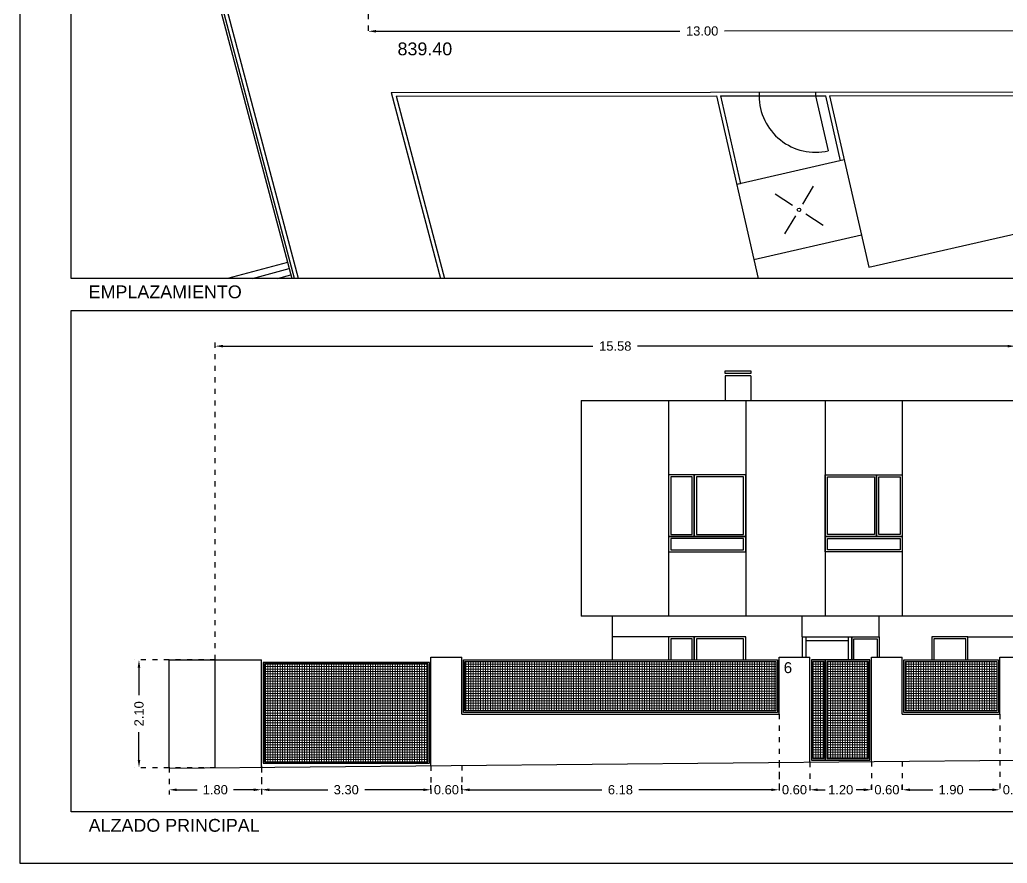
# Model space of a CAD drawing. Header units: millimetres. Extents: x 441061 to 442903, y 4515148 to 4515613.
# Drawn here: x 442479.6 to 442498.82, y 4515512.45 to 4515528.86 of the extents above; entities that cross this region are included whole.
import ezdxf
from ezdxf.enums import TextEntityAlignment as Align

# ---------------------------------------------------------------- set-up
doc = ezdxf.new("R2010")
doc.units = ezdxf.units.MM
doc.linetypes.add('CONTINUA', pattern=[0])
doc.linetypes.add('PUNTOS2', pattern=[0.125, 0, -0.125])
for name, color, linetype in [('01_alzado', 5, 'CONTINUA'), ('01_cotas', 254, 'Continuous'), ('01_ejes', 10, 'Continuous'), ('01_implantación', 5, 'Continuous'), ('01_piscinas', 254, 'Continuous'), ('01_retranqueo', 250, 'Continuous'), ('01_seccion', 7, 'CONTINUA'), ('01_textos', 7, 'Continuous'), ('01_urb interior', 4, 'Continuous'), ('01_verjas', 254, 'Continuous')]:
    doc.layers.add(name, color=color, linetype=linetype)
doc.layers.add('01_cartela', color=6, linetype='Continuous', plot=False)
doc.layers.add('01_muebles_B', color=254, linetype='Continuous', lineweight=5)
doc.styles.add('Estilo1', font='swissel.ttf')
doc.styles.add('NIEVES2', font='sanss___.ttf')
doc.styles.add('ROMANS', font='romans')
doc.dimstyles.new('DECIMAL-50', dxfattribs={"dimtxt": 0.08, "dimasz": 0.15, "dimexe": 0.09, "dimexo": 0, "dimgap": 0.09, "dimtad": 0, "dimzin": 0, "dimdsep": 46, "dimtxsty": 'ROMANS', "dimcen": 0.09, "dimclrt": 6, "dimadec": 0, "dimazin": 0, "dimtfac": 1.38, "dimtix": 1, "dimtofl": 0, "dimtmove": 2, "dimatfit": 3, "dimldrblk": 'OBLIQUE', "dimfxl": 1, "dimtolj": 1, "dimtzin": 0, "dimarcsym": 0})
pattern_1 = [(90, (174.572723, 0), (-0.047625, 1e-17), []), (180, (174.572723, 0), (-1e-17, -0.047625), [])]

# ---------------------------------------------------------------- blocks, each defined once
blk = doc.blocks.new('*D189')
at = {"layer": '01_cotas', "color": 0, "linetype": 'PUNTOS2', "lineweight": -2, "transparency": 16777216}
for p, q in [((442486.381, 4515529.197), (442486.382, 4515528.547)), ((442499.385, 4515529.206), (442499.385, 4515528.556))]:
    blk.add_line(p, q, dxfattribs=at)
at = {"layer": '01_cotas', "color": 0, "lineweight": -2, "transparency": 16777216}
for p, q in [((442486.531, 4515528.637), (442492.449, 4515528.642)), ((442499.235, 4515528.646), (442493.318, 4515528.642))]:
    blk.add_line(p, q, dxfattribs=at)
at = {"layer": '01_cotas', "color": 0, "transparency": 16777216}
for points in [[(442486.531, 4515528.662), (442486.532, 4515528.612), (442486.381, 4515528.637)], [(442499.235, 4515528.671), (442499.235, 4515528.621), (442499.385, 4515528.646)]]:
    blk.add_solid(points, dxfattribs=at)
at = {"layer": '01_cotas', "color": 7, "transparency": 16777216, "insert": (442492.883, 4515528.642), "char_height": 0.18, "attachment_point": 5, "rotation": 0.0398, "style": 'Estilo1'}
blk.add_mtext('\\A1;13.00', dxfattribs=at)
blk = doc.blocks.new('*D421')
at = {"layer": '01_cotas', "color": 0, "linetype": 'PUNTOS2', "lineweight": -2, "transparency": 16777216}
for p, q in [((442483.403, 4515516.405), (442483.403, 4515522.6)), ((442498.98, 4515516.455), (442498.98, 4515522.6))]:
    blk.add_line(p, q, dxfattribs=at)
at = {"layer": '01_cotas', "color": 0, "lineweight": -2, "transparency": 16777216}
for p, q in [((442483.553, 4515522.51), (442490.757, 4515522.51)), ((442498.83, 4515522.51), (442491.626, 4515522.51))]:
    blk.add_line(p, q, dxfattribs=at)
at = {"layer": '01_cotas', "color": 0, "transparency": 16777216}
for points in [[(442483.553, 4515522.535), (442483.553, 4515522.485), (442483.403, 4515522.51)], [(442498.83, 4515522.535), (442498.83, 4515522.485), (442498.98, 4515522.51)]]:
    blk.add_solid(points, dxfattribs=at)
at = {"layer": '01_cotas', "color": 7, "transparency": 16777216, "insert": (442491.191, 4515522.51), "char_height": 0.18, "attachment_point": 5, "style": 'Estilo1'}
blk.add_mtext('\\A1;15.58', dxfattribs=at)
blk = doc.blocks.new('*D423')
at = {"layer": '01_cotas', "color": 0, "linetype": 'PUNTOS2', "lineweight": -2, "transparency": 16777216}
for p, q in [((442482.503, 4515514.314), (442482.503, 4515513.787)), ((442484.303, 4515514.314), (442484.303, 4515513.787))]:
    blk.add_line(p, q, dxfattribs=at)
at = {"layer": '01_cotas', "color": 0, "lineweight": -2, "transparency": 16777216}
for p, q in [((442482.653, 4515513.877), (442483.05, 4515513.877)), ((442484.153, 4515513.877), (442483.757, 4515513.877))]:
    blk.add_line(p, q, dxfattribs=at)
at = {"layer": '01_cotas', "color": 0, "transparency": 16777216}
for points in [[(442482.653, 4515513.902), (442482.653, 4515513.852), (442482.503, 4515513.877)], [(442484.153, 4515513.902), (442484.153, 4515513.852), (442484.303, 4515513.877)]]:
    blk.add_solid(points, dxfattribs=at)
at = {"layer": '01_cotas', "color": 7, "transparency": 16777216, "insert": (442483.403, 4515513.877), "char_height": 0.18, "attachment_point": 5, "style": 'Estilo1'}
blk.add_mtext('\\A1;1.80', dxfattribs=at)
blk = doc.blocks.new('*D424')
at = {"layer": '01_cotas', "color": 0, "linetype": 'PUNTOS2', "lineweight": -2, "transparency": 16777216}
for p, q in [((442484.303, 4515514.345), (442484.303, 4515513.787)), ((442487.603, 4515514.345), (442487.603, 4515513.787))]:
    blk.add_line(p, q, dxfattribs=at)
at = {"layer": '01_cotas', "color": 0, "lineweight": -2, "transparency": 16777216}
for p, q in [((442484.453, 4515513.877), (442485.593, 4515513.877)), ((442487.453, 4515513.877), (442486.313, 4515513.877))]:
    blk.add_line(p, q, dxfattribs=at)
at = {"layer": '01_cotas', "color": 0, "transparency": 16777216}
for points in [[(442484.453, 4515513.902), (442484.453, 4515513.852), (442484.303, 4515513.877)], [(442487.453, 4515513.902), (442487.453, 4515513.852), (442487.603, 4515513.877)]]:
    blk.add_solid(points, dxfattribs=at)
at = {"layer": '01_cotas', "color": 7, "transparency": 16777216, "insert": (442485.953, 4515513.877), "char_height": 0.18, "attachment_point": 5, "style": 'Estilo1'}
blk.add_mtext('\\A1;3.30', dxfattribs=at)
blk = doc.blocks.new('*D425')
at = {"layer": '01_cotas', "color": 0, "linetype": 'PUNTOS2', "lineweight": -2, "transparency": 16777216}
for p, q in [((442494.38, 4515515.351), (442494.38, 4515513.787)), ((442488.203, 4515514.351), (442488.203, 4515513.787))]:
    blk.add_line(p, q, dxfattribs=at)
at = {"layer": '01_cotas', "color": 0, "lineweight": -2, "transparency": 16777216}
for p, q in [((442488.353, 4515513.877), (442490.931, 4515513.877)), ((442494.23, 4515513.877), (442491.652, 4515513.877))]:
    blk.add_line(p, q, dxfattribs=at)
at = {"layer": '01_cotas', "color": 0, "transparency": 16777216}
for points in [[(442488.353, 4515513.902), (442488.353, 4515513.852), (442488.203, 4515513.877)], [(442494.23, 4515513.902), (442494.23, 4515513.852), (442494.38, 4515513.877)]]:
    blk.add_solid(points, dxfattribs=at)
at = {"layer": '01_cotas', "color": 7, "transparency": 16777216, "insert": (442491.291, 4515513.877), "char_height": 0.18, "attachment_point": 5, "style": 'Estilo1'}
blk.add_mtext('\\A1;6.18', dxfattribs=at)
blk = doc.blocks.new('*D426')
at = {"layer": '01_cotas', "color": 0, "linetype": 'PUNTOS2', "lineweight": -2, "transparency": 16777216}
for p, q in [((442494.38, 4515514.411), (442494.38, 4515513.787)), ((442494.98, 4515514.416), (442494.98, 4515513.787))]:
    blk.add_line(p, q, dxfattribs=at)
at = {"layer": '01_cotas', "color": 0, "lineweight": -2, "transparency": 16777216}
for p, q in [((442494.23, 4515513.877), (442494.08, 4515513.877)), ((442495.13, 4515513.877), (442495.28, 4515513.877))]:
    blk.add_line(p, q, dxfattribs=at)
at = {"layer": '01_cotas', "color": 0, "transparency": 16777216}
for points in [[(442494.23, 4515513.902), (442494.23, 4515513.852), (442494.38, 4515513.877)], [(442495.13, 4515513.902), (442495.13, 4515513.852), (442494.98, 4515513.877)]]:
    blk.add_solid(points, dxfattribs=at)
at = {"layer": '01_cotas', "color": 7, "transparency": 16777216, "insert": (442494.68, 4515513.877), "char_height": 0.18, "attachment_point": 5, "style": 'Estilo1'}
blk.add_mtext('\\A1;0.60', dxfattribs=at)
blk = doc.blocks.new('*D427')
at = {"layer": '01_cotas', "color": 0, "linetype": 'PUNTOS2', "lineweight": -2, "transparency": 16777216}
for p, q in [((442494.98, 4515514.416), (442494.98, 4515513.787)), ((442496.18, 4515514.428), (442496.18, 4515513.787))]:
    blk.add_line(p, q, dxfattribs=at)
at = {"layer": '01_cotas', "color": 0, "lineweight": -2, "transparency": 16777216}
for p, q in [((442495.13, 4515513.877), (442495.226, 4515513.877)), ((442496.03, 4515513.877), (442495.933, 4515513.877))]:
    blk.add_line(p, q, dxfattribs=at)
at = {"layer": '01_cotas', "color": 0, "transparency": 16777216}
for points in [[(442495.13, 4515513.902), (442495.13, 4515513.852), (442494.98, 4515513.877)], [(442496.03, 4515513.902), (442496.03, 4515513.852), (442496.18, 4515513.877)]]:
    blk.add_solid(points, dxfattribs=at)
at = {"layer": '01_cotas', "color": 7, "transparency": 16777216, "insert": (442495.58, 4515513.877), "char_height": 0.18, "attachment_point": 5, "style": 'Estilo1'}
blk.add_mtext('\\A1;1.20', dxfattribs=at)
blk = doc.blocks.new('*D428')
at = {"layer": '01_cotas', "color": 0, "linetype": 'PUNTOS2', "lineweight": -2, "transparency": 16777216}
for p, q in [((442498.68, 4515515.351), (442498.68, 4515513.787)), ((442496.78, 4515514.428), (442496.78, 4515513.787))]:
    blk.add_line(p, q, dxfattribs=at)
at = {"layer": '01_cotas', "color": 0, "lineweight": -2, "transparency": 16777216}
for p, q in [((442496.93, 4515513.877), (442497.376, 4515513.877)), ((442498.53, 4515513.877), (442498.083, 4515513.877))]:
    blk.add_line(p, q, dxfattribs=at)
at = {"layer": '01_cotas', "color": 0, "transparency": 16777216}
for points in [[(442496.93, 4515513.902), (442496.93, 4515513.852), (442496.78, 4515513.877)], [(442498.53, 4515513.902), (442498.53, 4515513.852), (442498.68, 4515513.877)]]:
    blk.add_solid(points, dxfattribs=at)
at = {"layer": '01_cotas', "color": 7, "transparency": 16777216, "insert": (442497.73, 4515513.877), "char_height": 0.18, "attachment_point": 5, "style": 'Estilo1'}
blk.add_mtext('\\A1;1.90', dxfattribs=at)
blk = doc.blocks.new('*D429')
at = {"layer": '01_cotas', "color": 0, "linetype": 'PUNTOS2', "lineweight": -2, "transparency": 16777216}
for p, q in [((442499.28, 4515515.351), (442499.28, 4515513.787)), ((442498.68, 4515514.452), (442498.68, 4515513.787))]:
    blk.add_line(p, q, dxfattribs=at)
at = {"layer": '01_cotas', "color": 0, "lineweight": -2, "transparency": 16777216}
for p, q in [((442498.53, 4515513.877), (442498.38, 4515513.877)), ((442499.43, 4515513.877), (442499.58, 4515513.877))]:
    blk.add_line(p, q, dxfattribs=at)
at = {"layer": '01_cotas', "color": 0, "transparency": 16777216}
for points in [[(442498.53, 4515513.902), (442498.53, 4515513.852), (442498.68, 4515513.877)], [(442499.43, 4515513.902), (442499.43, 4515513.852), (442499.28, 4515513.877)]]:
    blk.add_solid(points, dxfattribs=at)
at = {"layer": '01_cotas', "color": 7, "transparency": 16777216, "insert": (442498.98, 4515513.877), "char_height": 0.18, "attachment_point": 5, "style": 'Estilo1'}
blk.add_mtext('\\A1;0.60', dxfattribs=at)
blk = doc.blocks.new('*D552')
at = {"layer": '01_cotas', "color": 0, "lineweight": -2, "transparency": 16777216}
for p, q in [((442487.453, 4515513.877), (442487.303, 4515513.877)), ((442488.353, 4515513.877), (442488.503, 4515513.877))]:
    blk.add_line(p, q, dxfattribs=at)
at = {"layer": '01_cotas', "color": 0, "linetype": 'PUNTOS2', "lineweight": -2, "transparency": 16777216}
for p, q in [((442487.603, 4515513.877), (442487.603, 4515513.967)), ((442488.203, 4515513.877), (442488.203, 4515513.967))]:
    blk.add_line(p, q, dxfattribs=at)
at = {"layer": '01_cotas', "color": 0, "transparency": 16777216}
for points in [[(442487.453, 4515513.902), (442487.453, 4515513.852), (442487.603, 4515513.877)], [(442488.353, 4515513.902), (442488.353, 4515513.852), (442488.203, 4515513.877)]]:
    blk.add_solid(points, dxfattribs=at)
at = {"layer": '01_cotas', "color": 7, "transparency": 16777216, "insert": (442487.903, 4515513.877), "char_height": 0.18, "attachment_point": 5, "style": 'Estilo1'}
blk.add_mtext('\\A1;0.60', dxfattribs=at)
blk = doc.blocks.new('*D553')
at = {"layer": '01_cotas', "color": 0, "lineweight": -2, "transparency": 16777216}
for p, q in [((442496.03, 4515513.877), (442495.88, 4515513.877)), ((442496.93, 4515513.877), (442497.08, 4515513.877))]:
    blk.add_line(p, q, dxfattribs=at)
at = {"layer": '01_cotas', "color": 0, "linetype": 'PUNTOS2', "lineweight": -2, "transparency": 16777216}
for p, q in [((442496.18, 4515513.877), (442496.18, 4515513.967)), ((442496.78, 4515513.877), (442496.78, 4515513.967))]:
    blk.add_line(p, q, dxfattribs=at)
at = {"layer": '01_cotas', "color": 0, "transparency": 16777216}
for points in [[(442496.03, 4515513.902), (442496.03, 4515513.852), (442496.18, 4515513.877)], [(442496.93, 4515513.902), (442496.93, 4515513.852), (442496.78, 4515513.877)]]:
    blk.add_solid(points, dxfattribs=at)
at = {"layer": '01_cotas', "color": 7, "transparency": 16777216, "insert": (442496.48, 4515513.877), "char_height": 0.18, "attachment_point": 5, "style": 'Estilo1'}
blk.add_mtext('\\A1;0.60', dxfattribs=at)
blk = doc.blocks.new('*D554')
at = {"layer": '01_cotas', "color": 0, "linetype": 'PUNTOS2', "lineweight": -2, "transparency": 16777216}
for p, q in [((442483.403, 4515516.405), (442481.828, 4515516.405)), ((442483.403, 4515514.305), (442481.828, 4515514.305))]:
    blk.add_line(p, q, dxfattribs=at)
at = {"layer": '01_cotas', "color": 0, "lineweight": -2, "transparency": 16777216}
for p, q in [((442481.918, 4515516.255), (442481.918, 4515515.715)), ((442481.918, 4515514.455), (442481.918, 4515514.995))]:
    blk.add_line(p, q, dxfattribs=at)
at = {"layer": '01_cotas', "color": 0, "transparency": 16777216}
for points in [[(442481.893, 4515516.255), (442481.943, 4515516.255), (442481.918, 4515516.405)], [(442481.893, 4515514.455), (442481.943, 4515514.455), (442481.918, 4515514.305)]]:
    blk.add_solid(points, dxfattribs=at)
at = {"layer": '01_cotas', "color": 7, "transparency": 16777216, "insert": (442481.918, 4515515.355), "char_height": 0.18, "attachment_point": 5, "rotation": 90, "style": 'Estilo1'}
blk.add_mtext('\\A1;2.10', dxfattribs=at)

msp = doc.modelspace()

# ---------------------------------------------------------------- hatches: boundary and pattern name
at = {"layer": '01_muebles_B'}
h = msp.add_hatch(dxfattribs=at)
h.set_pattern_fill('ANSI37', color=256, scale=0.015, angle=45)
h.set_pattern_definition(pattern_1)
h.paths.add_polyline_path([(442484.363, 4515514.423), (442487.543, 4515514.423), (442487.543, 4515516.325), (442484.363, 4515516.325)])
h = msp.add_hatch(dxfattribs=at)
h.set_pattern_fill('ANSI37', color=256, scale=0.015, angle=45)
h.set_pattern_definition(pattern_1)
h.paths.add_polyline_path([(442488.263, 4515516.375), (442494.32, 4515516.375), (442494.32, 4515515.411), (442488.263, 4515515.411)])
h = msp.add_hatch(dxfattribs=at)
h.set_pattern_fill('ANSI37', color=256, scale=0.015, angle=45)
h.set_pattern_definition(pattern_1)
h.paths.add_polyline_path([(442495.04, 4515514.485), (442495.25, 4515514.485), (442495.25, 4515516.375), (442495.04, 4515516.375)])
h = msp.add_hatch(dxfattribs=at)
h.set_pattern_fill('ANSI37', color=256, scale=0.015, angle=45)
h.set_pattern_definition(pattern_1)
h.paths.add_polyline_path([(442496.12, 4515516.375), (442495.31, 4515516.375), (442495.31, 4515514.485), (442496.12, 4515514.485)])
h = msp.add_hatch(dxfattribs=at)
h.set_pattern_fill('ANSI37', color=256, scale=0.015, angle=45)
h.set_pattern_definition(pattern_1)
h.paths.add_polyline_path([(442496.84, 4515516.375), (442498.62, 4515516.375), (442498.62, 4515515.411), (442496.84, 4515515.411)])

# ---------------------------------------------------------------- linework, layer by layer
at = {"layer": '01_alzado'}
for p, q in [((442493.83, 4515521.931, 0), (442493.33, 4515521.931, 0)), ((442493.33, 4515521.931, 0), (442493.33, 4515521.455, 0)), ((442493.83, 4515521.931, 0), (442493.83, 4515521.455, 0)), ((442490.53, 4515521.455, 0), (442498.98, 4515521.455, 0)), ((442490.53, 4515521.455, 0), (442490.53, 4515517.255, 0)), ((442492.23, 4515521.455, 0), (442492.23, 4515517.255, 0)), ((442493.73, 4515521.455, 0), (442493.73, 4515517.255, 0)), ((442495.28, 4515521.455, 0), (442495.28, 4515517.255, 0)), ((442496.78, 4515521.455, 0), (442496.78, 4515517.255, 0)), ((442507.43, 4515517.255, 0), (442490.53, 4515517.255, 0)), ((442491.13, 4515517.255, 0), (442491.13, 4515516.405, 0)), ((442494.83, 4515516.855, 0), (442494.83, 4515517.255, 0)), ((442496.33, 4515516.855, 0), (442496.33, 4515517.255, 0)), ((442492.23, 4515516.855, 0), (442491.13, 4515516.855, 0)), ((442494.83, 4515516.855, 0), (442494.83, 4515516.455, 0)), ((442494.83, 4515516.855, 0), (442496.33, 4515516.855, 0)), ((442494.9, 4515516.855, 0), (442495.725, 4515516.855, 0)), ((442494.9, 4515516.855, 0), (442494.9, 4515516.455, 0)), ((442494.9, 4515516.785, 0), (442495.725, 4515516.785, 0)), ((442495.725, 4515516.855, 0), (442495.725, 4515516.405, 0)), ((442495.795, 4515516.855, 0), (442495.795, 4515516.405, 0)), ((442496.33, 4515516.855, 0), (442496.33, 4515516.455, 0)), ((442498.055, 4515516.855, 0), (442499.905, 4515516.855, 0))]:
    msp.add_line(p, q, dxfattribs=at)
at = {"layer": '01_alzado', "elevation": 0}
for points in [[(442480.596, 4515554.517), (442517.363, 4515554.517), (442517.363, 4515523.829), (442480.596, 4515523.829)], [(442480.596, 4515523.204), (442523.549, 4515523.204), (442523.549, 4515513.447), (442480.596, 4515513.447)], [(442493.33, 4515522.029), (442493.83, 4515522.029), (442493.83, 4515521.98), (442493.33, 4515521.98)]]:
    msp.add_lwpolyline(points, close=True, dxfattribs=at)
at = {"layer": '01_alzado', "color": 5, "elevation": 0}
for points in [[(442492.73, 4515520.005), (442492.23, 4515520.005), (442492.23, 4515518.805), (442492.73, 4515518.805)], [(442493.73, 4515520.005), (442492.73, 4515520.005), (442492.73, 4515518.805), (442493.73, 4515518.805)], [(442495.28, 4515520.005), (442496.28, 4515520.005), (442496.28, 4515518.805), (442495.28, 4515518.805)], [(442496.28, 4515520.005), (442496.78, 4515520.005), (442496.78, 4515518.805), (442496.28, 4515518.805)], [(442493.73, 4515518.805), (442492.23, 4515518.805), (442492.23, 4515518.505), (442493.73, 4515518.505)], [(442495.28, 4515518.805), (442496.78, 4515518.805), (442496.78, 4515518.505), (442495.28, 4515518.505)]]:
    msp.add_lwpolyline(points, close=True, dxfattribs=at)
at = {"layer": '01_alzado', "color": 254, "elevation": 0}
for points in [[(442492.69, 4515519.965), (442492.27, 4515519.965), (442492.27, 4515518.845), (442492.69, 4515518.845)], [(442493.69, 4515519.965), (442492.77, 4515519.965), (442492.77, 4515518.845), (442493.69, 4515518.845)], [(442495.32, 4515519.965), (442496.24, 4515519.965), (442496.24, 4515518.845), (442495.32, 4515518.845)], [(442496.32, 4515519.965), (442496.74, 4515519.965), (442496.74, 4515518.845), (442496.32, 4515518.845)], [(442493.69, 4515518.765), (442492.27, 4515518.765), (442492.27, 4515518.545), (442493.69, 4515518.545)], [(442495.32, 4515518.765), (442496.74, 4515518.765), (442496.74, 4515518.545), (442495.32, 4515518.545)]]:
    msp.add_lwpolyline(points, close=True, dxfattribs=at)
at = {"layer": '01_alzado', "color": 5, "elevation": 0}
for points in [[(442492.73, 4515516.405), (442492.73, 4515516.855), (442492.23, 4515516.855), (442492.23, 4515516.405)], [(442493.73, 4515516.405), (442493.73, 4515516.855), (442492.73, 4515516.855), (442492.73, 4515516.405)], [(442498.055, 4515516.405), (442498.055, 4515516.855), (442497.355, 4515516.855), (442497.355, 4515516.405)]]:
    msp.add_lwpolyline(points, dxfattribs=at)
at = {"layer": '01_alzado', "color": 254, "elevation": 0}
for points in [[(442492.69, 4515516.405), (442492.69, 4515516.815), (442492.27, 4515516.815), (442492.27, 4515516.405)], [(442493.69, 4515516.405), (442493.69, 4515516.815), (442492.77, 4515516.815), (442492.77, 4515516.405)], [(442495.835, 4515516.405), (442495.835, 4515516.815), (442496.29, 4515516.815), (442496.29, 4515516.455)], [(442498.015, 4515516.405), (442498.015, 4515516.815), (442497.395, 4515516.815), (442497.395, 4515516.405)]]:
    msp.add_lwpolyline(points, dxfattribs=at)
at = {"layer": '01_alzado', "elevation": 0}
msp.add_lwpolyline([(442495.795, 4515516.405), (442495.795, 4515516.855), (442496.33, 4515516.855), (442496.33, 4515516.455)], dxfattribs=at)
at = {"layer": '01_cartela', "color": 3, "elevation": 0}
msp.add_lwpolyline([(442479.596, 4515555.517), (442479.596, 4515512.447), (442540.872, 4515512.447), (442540.872, 4515555.517)], close=True, dxfattribs=at)
at = {"layer": '01_ejes', "color": 10, "ltscale": 0.25}
for p, q in [((442484.128, 4515523.829, 0), (442484.844, 4515524.019, 0)), ((442483.403, 4515514.305), (442483.403, 4515516.405))]:
    msp.add_line(p, q, dxfattribs=at)
at = {"layer": '01_implantación', "linetype": 'Continuous'}
for p, q in [((442481.225, 4515537.641, 0), (442484.894, 4515523.829, 0)), ((442484.812, 4515524.14, 0), (442483.642, 4515523.829, 0)), ((442484.615, 4515523.829, 0), (442484.876, 4515523.899, 0))]:
    msp.add_line(p, q, dxfattribs=at)
at = {"layer": '01_piscinas'}
for p, q in [((442486.83, 4515527.448, 0), (442517.363, 4515527.482, 0)), ((442486.83, 4515527.448, 0), (442487.791, 4515523.829, 0)), ((442493.991, 4515527.456, 0), (442493.991, 4515527.381, 0)), ((442495.091, 4515527.457, 0), (442495.091, 4515527.382, 0)), ((442486.928, 4515527.373, 0), (442493.161, 4515527.38, 0)), ((442486.928, 4515527.373, 0), (442487.869, 4515523.829, 0)), ((442493.161, 4515527.38, 0), (442493.971, 4515523.829, 0)), ((442493.238, 4515527.38, 0), (442495.288, 4515527.382, 0)), ((442493.238, 4515527.38, 0), (442493.628, 4515525.671, 0)), ((442495.091, 4515527.382, 0), (442495.336, 4515526.31, 0)), ((442495.577, 4515526.116, 0), (442495.288, 4515527.382, 0)), ((442495.365, 4515527.382, 0), (442510.784, 4515527.399, 0)), ((442495.365, 4515527.382, 0), (442496.126, 4515524.047, 0)), ((442495.65, 4515526.133, 0), (442493.555, 4515525.655, 0)), ((442496.126, 4515524.047, 0), (442504.755, 4515526.017, 0)), ((442493.628, 4515525.671, 0), (442493.555, 4515525.655, 0)), ((442495.046, 4515525.62, 0), (442494.837, 4515525.275, 0)), ((442494.64, 4515525.247, 0), (442494.301, 4515525.468, 0)), ((442494.697, 4515525.043, 0), (442494.488, 4515524.697, 0)), ((442495.239, 4515524.856, 0), (442494.901, 4515525.077, 0)), ((442495.984, 4515524.671, 0), (442493.889, 4515524.192, 0))]:
    msp.add_line(p, q, dxfattribs=at)
msp.add_circle((442494.769, 4515525.163, 0), 0.035, dxfattribs=at)
msp.add_arc((442495.091, 4515527.382, 0), 1.1, 180.0642, 282.8601, dxfattribs=at)
at = {"layer": '01_retranqueo', "color": 170, "elevation": 0}
msp.add_lwpolyline([(442482.503, 4515514.296), (442498.98, 4515514.455)], dxfattribs=at)
at = {"layer": '01_seccion'}
for p, q in [((442482.503, 4515514.296), (442482.503, 4515516.405)), ((442482.503, 4515516.405, 0), (442484.303, 4515516.405, 0)), ((442484.303, 4515514.314), (442484.303, 4515516.405)), ((442487.603, 4515514.345), (442487.603, 4515516.455, 0)), ((442487.603, 4515516.455, 0), (442488.203, 4515516.455, 0)), ((442488.203, 4515515.351), (442488.203, 4515516.455, 0)), ((442494.38, 4515515.351, -837.551), (442494.38, 4515516.455, -837.551)), ((442494.38, 4515516.455, -837.551), (442494.98, 4515516.455, -837.551)), ((442494.98, 4515514.416, -837.551), (442494.98, 4515516.455, -837.551)), ((442496.18, 4515514.428, -837.551), (442496.18, 4515516.455, -837.551)), ((442496.18, 4515516.455, -837.551), (442496.78, 4515516.455, -837.551)), ((442496.78, 4515515.351, -837.551), (442496.78, 4515516.455, -837.551)), ((442498.68, 4515516.455, 0), (442499.28, 4515516.455, 0)), ((442498.68, 4515515.351, -837.551), (442498.68, 4515516.455, -837.551)), ((442488.203, 4515515.351), (442494.38, 4515515.351)), ((442496.78, 4515515.351), (442498.68, 4515515.351))]:
    msp.add_line(p, q, dxfattribs=at)
at = {"layer": '01_urb interior', "color": 2, "elevation": 0}
for points in [[(442485.025, 4515523.829), (442481.346, 4515537.679), (442480.596, 4515540.501)], [(442484.948, 4515523.829), (442481.274, 4515537.66), (442480.596, 4515540.208)]]:
    msp.add_lwpolyline(points, dxfattribs=at)
at = {"layer": '01_verjas'}
for points, elevation in [([(442484.333, 4515514.393), (442487.573, 4515514.393), (442487.573, 4515516.355), (442484.333, 4515516.355)], 1676.821), ([(442484.363, 4515514.423), (442487.543, 4515514.423), (442487.543, 4515516.325), (442484.363, 4515516.325)], 1676.821), ([(442495.01, 4515514.455), (442495.28, 4515514.455), (442495.28, 4515516.405), (442495.01, 4515516.405)], -837.551), ([(442495.04, 4515514.485), (442495.25, 4515514.485), (442495.25, 4515516.375), (442495.04, 4515516.375)], -837.551), ([(442496.15, 4515516.405), (442495.28, 4515516.405), (442495.28, 4515514.455), (442496.15, 4515514.455)], -837.551), ([(442496.12, 4515516.375), (442495.31, 4515516.375), (442495.31, 4515514.485), (442496.12, 4515514.485)], -837.551), ([(442496.81, 4515516.405), (442498.65, 4515516.405), (442498.65, 4515515.381), (442496.81, 4515515.381)], -837.551), ([(442496.84, 4515516.375), (442498.62, 4515516.375), (442498.62, 4515515.411), (442496.84, 4515515.411)], -837.551)]:
    msp.add_lwpolyline(points, close=True, dxfattribs=dict(at, elevation=elevation))
for points in [[(442488.233, 4515516.405), (442494.35, 4515516.405), (442494.35, 4515515.381), (442488.233, 4515515.381)], [(442488.263, 4515516.375), (442494.32, 4515516.375), (442494.32, 4515515.411), (442488.263, 4515515.411)]]:
    msp.add_lwpolyline(points, close=True, dxfattribs=at)

# ---------------------------------------------------------------- texts
at = {"layer": '01_textos', "color": 5, "ltscale": 0.01, "style": 'NIEVES2'}
msp.add_text('839.40', height=0.2494, dxfattribs=at).set_placement((442487.484, 4515528.17, 0), align=Align.CENTER)
for s, p in [('EMPLAZAMIENTO', (442480.938, 4515523.442, 0)), ('ALZADO PRINCIPAL', (442480.938, 4515513.06, 0))]:
    msp.add_text(s, height=0.24938, dxfattribs=at).set_placement(p)
at = {"layer": '01_textos', "color": 7, "style": 'Estilo1'}
msp.add_text('6', height=0.212, dxfattribs=at).set_placement((442494.553, 4515516.147, -837.551), align=Align.CENTER)

# ---------------------------------------------------------------- dimensions: what is measured, and where the dimension line sits
at = {"layer": '01_cotas', "color": 251}
dim = msp.add_aligned_dim(p1=(442486.381, 4515529.197), p2=(442499.385, 4515529.206), distance=-0.56, dimstyle='DECIMAL-50', override={"dimtxt": 0.18, "dimtxsty": 'Estilo1', "dimsah": 1, "dimclrt": 7, "dimfxl": 0.09, "dimarcsym": 2}, dxfattribs=at)
dim.commit()
dim.dimension.update_dxf_attribs({"geometry": '*D189', "text_midpoint": (442492.883, 4515528.642)})
for base, p1, p2, picture, middle in [((442498.98, 4515522.51), (442483.403, 4515516.405, 0), (442498.98, 4515516.455, 0), '*D421', (442491.191, 4515522.51)), ((442494.38, 4515513.877), (442488.203, 4515514.351), (442494.38, 4515515.351, -837.551), '*D425', (442491.291, 4515513.877)), ((442498.68, 4515513.877), (442496.78, 4515514.428), (442498.68, 4515515.351, -837.551), '*D428', (442497.73, 4515513.877)), ((442499.28, 4515513.877), (442498.68, 4515514.452), (442499.28, 4515515.351, -837.551), '*D429', (442498.98, 4515513.877)), ((442494.98, 4515513.877), (442494.38, 4515514.411), (442494.98, 4515514.416, -837.551), '*D426', (442494.68, 4515513.877)), ((442496.18, 4515513.877), (442494.98, 4515514.416), (442496.18, 4515514.428, -837.551), '*D427', (442495.58, 4515513.877)), ((442482.503, 4515513.877), (442484.303, 4515514.314), (442482.503, 4515514.314), '*D423', (442483.403, 4515513.877)), ((442484.303, 4515513.877), (442487.603, 4515514.345), (442484.303, 4515514.345), '*D424', (442485.953, 4515513.877)), ((442488.203, 4515513.877), (442487.603, 4515513.877), (442488.203, 4515513.877), '*D552', (442487.903, 4515513.877)), ((442496.78, 4515513.877), (442496.18, 4515513.877), (442496.78, 4515513.877), '*D553', (442496.48, 4515513.877))]:
    dim = msp.add_linear_dim(base=base, p1=p1, p2=p2, dimstyle='DECIMAL-50', override={"dimtxt": 0.18, "dimtxsty": 'Estilo1', "dimsah": 1, "dimclrt": 7, "dimfxl": 0.09, "dimarcsym": 2}, dxfattribs=at)
    dim.commit()
    dim.dimension.update_dxf_attribs({"geometry": picture, "text_midpoint": middle})
dim = msp.add_linear_dim(base=(442481.918, 4515514.305), p1=(442483.403, 4515516.405), p2=(442483.403, 4515514.305), angle=90, dimstyle='DECIMAL-50', override={"dimtxt": 0.18, "dimtxsty": 'Estilo1', "dimsah": 1, "dimclrt": 7, "dimfxl": 0.09, "dimarcsym": 2}, dxfattribs=at)
dim.commit()
dim.dimension.update_dxf_attribs({"geometry": '*D554', "text_midpoint": (442481.918, 4515515.355)})

doc.saveas('drawing.dxf')
